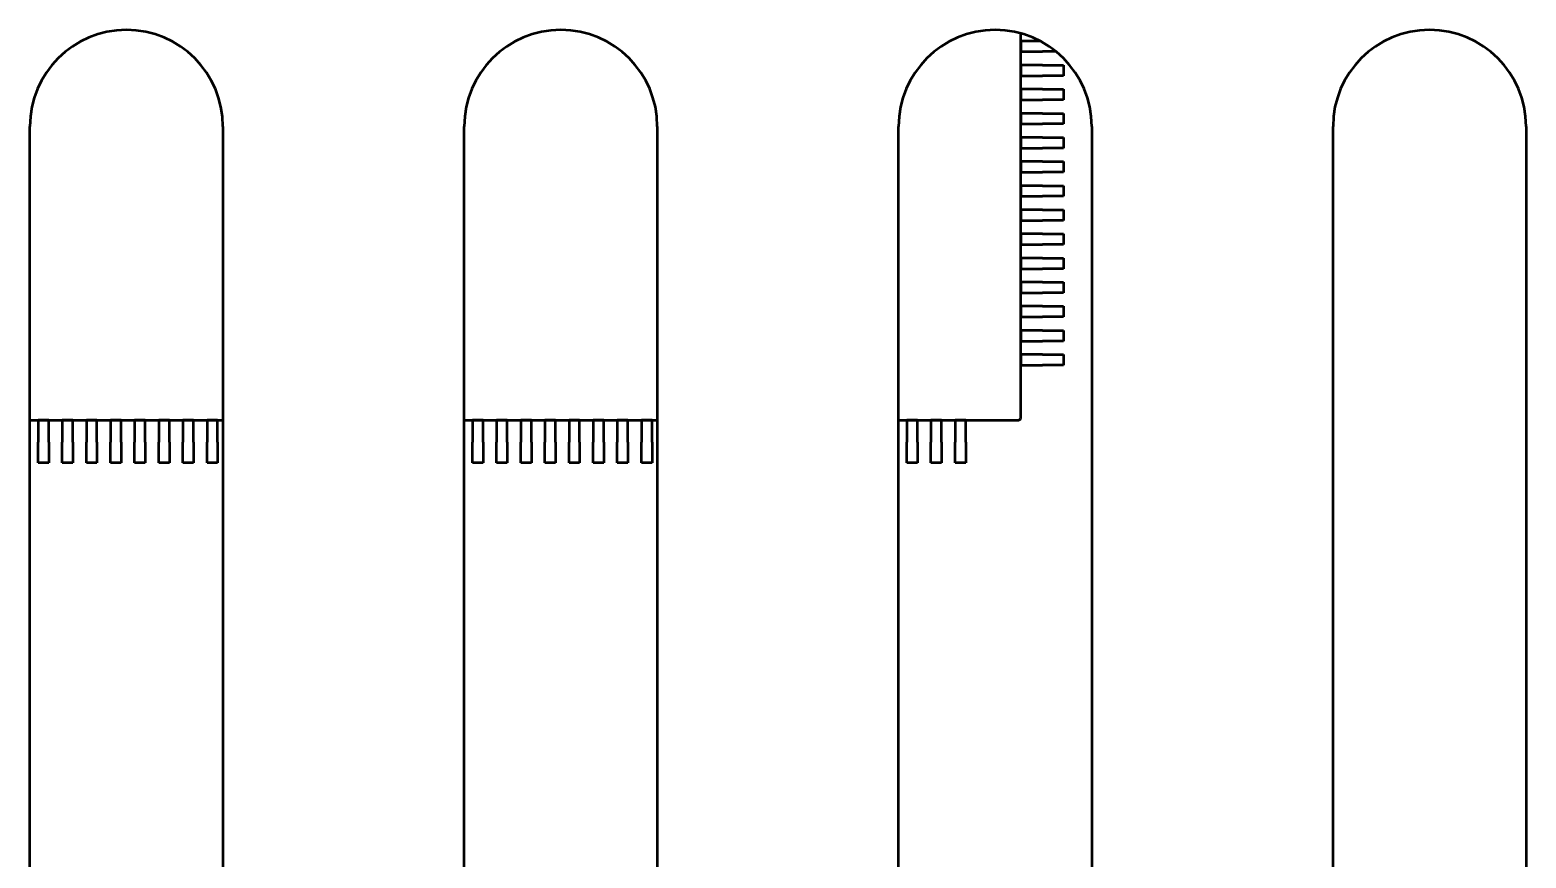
# Model space of a CAD drawing. Header units: millimetres. Extents: x 2121 to 4904, y 892 to 1933.
# Drawn here: x 2755.73 to 2786.73, y 1436.32 to 1453.49 of the extents above; entities that cross this region are included whole.
import ezdxf

# ---------------------------------------------------------------- set-up
doc = ezdxf.new("R2010")
doc.units = ezdxf.units.MM
doc.header["$LTSCALE"] = 1.8
doc.layers.add('외형선(ISO)', color=7, linetype='Continuous', lineweight=50)

msp = doc.modelspace()

# ---------------------------------------------------------------- linework, layer by layer
at = {"layer": '외형선(ISO)', "color": 7}
for p, q in [((2776.259, 1445.454), (2776.259, 1453.423)), ((2776.325, 1453.264), (2776.259, 1453.264)), ((2776.259, 1453.264), (2776.259, 1453.044)), ((2776.259, 1453.044), (2776.325, 1453.044)), ((2776.522, 1453.264), (2776.325, 1453.264)), ((2776.325, 1453.044), (2776.522, 1453.044)), ((2776.615, 1453.264), (2776.522, 1453.264)), ((2776.522, 1453.044), (2776.615, 1453.044)), ((2776.661, 1453.264), (2776.615, 1453.264)), ((2776.615, 1453.044), (2776.713, 1453.044)), ((2776.993, 1453.044), (2776.713, 1453.044)), ((2776.325, 1452.764), (2776.259, 1452.764)), ((2776.259, 1452.764), (2776.259, 1452.544)), ((2776.522, 1452.764), (2776.325, 1452.764)), ((2776.615, 1452.764), (2776.522, 1452.764)), ((2776.713, 1452.764), (2776.615, 1452.764)), ((2776.713, 1452.764), (2777.146, 1452.764)), ((2777.146, 1452.764), (2777.146, 1452.544)), ((2776.259, 1452.544), (2776.325, 1452.544)), ((2776.325, 1452.544), (2776.522, 1452.544)), ((2776.522, 1452.544), (2776.615, 1452.544)), ((2776.615, 1452.544), (2776.713, 1452.544)), ((2777.146, 1452.544), (2776.713, 1452.544)), ((2776.325, 1452.264), (2776.259, 1452.264)), ((2776.259, 1452.264), (2776.259, 1452.044)), ((2776.259, 1452.044), (2776.325, 1452.044)), ((2776.522, 1452.264), (2776.325, 1452.264)), ((2776.325, 1452.044), (2776.522, 1452.044)), ((2776.615, 1452.264), (2776.522, 1452.264)), ((2776.522, 1452.044), (2776.615, 1452.044)), ((2776.713, 1452.264), (2776.615, 1452.264)), ((2776.615, 1452.044), (2776.713, 1452.044)), ((2776.713, 1452.264), (2777.146, 1452.264)), ((2777.146, 1452.044), (2776.713, 1452.044)), ((2777.146, 1452.264), (2777.146, 1452.044)), ((2776.325, 1451.764), (2776.259, 1451.764)), ((2776.259, 1451.764), (2776.259, 1451.544)), ((2776.522, 1451.764), (2776.325, 1451.764)), ((2776.615, 1451.764), (2776.522, 1451.764)), ((2776.713, 1451.764), (2776.615, 1451.764)), ((2776.713, 1451.764), (2777.146, 1451.764)), ((2777.146, 1451.764), (2777.146, 1451.544)), ((2755.729, 1405.494), (2755.729, 1451.494)), ((2759.729, 1451.494), (2759.729, 1405.494)), ((2764.729, 1405.494), (2764.729, 1451.494)), ((2768.729, 1451.494), (2768.729, 1405.494)), ((2773.729, 1405.494), (2773.729, 1451.494)), ((2776.259, 1451.544), (2776.325, 1451.544)), ((2776.325, 1451.544), (2776.522, 1451.544)), ((2776.522, 1451.544), (2776.615, 1451.544)), ((2776.615, 1451.544), (2776.713, 1451.544)), ((2777.146, 1451.544), (2776.713, 1451.544)), ((2777.729, 1451.494), (2777.729, 1405.494)), ((2782.729, 1405.494), (2782.729, 1451.494)), ((2786.729, 1451.494), (2786.729, 1405.494)), ((2776.325, 1451.264), (2776.259, 1451.264)), ((2776.259, 1451.264), (2776.259, 1451.044)), ((2776.522, 1451.264), (2776.325, 1451.264)), ((2776.615, 1451.264), (2776.522, 1451.264)), ((2776.713, 1451.264), (2776.615, 1451.264)), ((2776.713, 1451.264), (2777.146, 1451.264)), ((2777.146, 1451.264), (2777.146, 1451.044)), ((2776.259, 1451.044), (2776.325, 1451.044)), ((2776.325, 1451.044), (2776.522, 1451.044)), ((2776.522, 1451.044), (2776.615, 1451.044)), ((2776.615, 1451.044), (2776.713, 1451.044)), ((2777.146, 1451.044), (2776.713, 1451.044)), ((2776.325, 1450.764), (2776.259, 1450.764)), ((2776.259, 1450.764), (2776.259, 1450.544)), ((2776.259, 1450.544), (2776.325, 1450.544)), ((2776.522, 1450.764), (2776.325, 1450.764)), ((2776.325, 1450.544), (2776.522, 1450.544)), ((2776.615, 1450.764), (2776.522, 1450.764)), ((2776.522, 1450.544), (2776.615, 1450.544)), ((2776.713, 1450.764), (2776.615, 1450.764)), ((2776.615, 1450.544), (2776.713, 1450.544)), ((2776.713, 1450.764), (2777.146, 1450.764)), ((2777.146, 1450.544), (2776.713, 1450.544)), ((2777.146, 1450.764), (2777.146, 1450.544)), ((2776.325, 1450.264), (2776.259, 1450.264)), ((2776.259, 1450.264), (2776.259, 1450.044)), ((2776.522, 1450.264), (2776.325, 1450.264)), ((2776.615, 1450.264), (2776.522, 1450.264)), ((2776.713, 1450.264), (2776.615, 1450.264)), ((2776.713, 1450.264), (2777.146, 1450.264)), ((2777.146, 1450.264), (2777.146, 1450.044)), ((2776.259, 1450.044), (2776.325, 1450.044)), ((2776.325, 1450.044), (2776.522, 1450.044)), ((2776.522, 1450.044), (2776.615, 1450.044)), ((2776.615, 1450.044), (2776.713, 1450.044)), ((2777.146, 1450.044), (2776.713, 1450.044)), ((2776.325, 1449.764), (2776.259, 1449.764)), ((2776.259, 1449.764), (2776.259, 1449.544)), ((2776.522, 1449.764), (2776.325, 1449.764)), ((2776.615, 1449.764), (2776.522, 1449.764)), ((2776.713, 1449.764), (2776.615, 1449.764)), ((2776.713, 1449.764), (2777.146, 1449.764)), ((2777.146, 1449.764), (2777.146, 1449.544)), ((2776.259, 1449.544), (2776.325, 1449.544)), ((2776.325, 1449.264), (2776.259, 1449.264)), ((2776.259, 1449.264), (2776.259, 1449.044)), ((2776.325, 1449.544), (2776.522, 1449.544)), ((2776.522, 1449.264), (2776.325, 1449.264)), ((2776.522, 1449.544), (2776.615, 1449.544)), ((2776.615, 1449.264), (2776.522, 1449.264)), ((2776.615, 1449.544), (2776.713, 1449.544)), ((2776.713, 1449.264), (2776.615, 1449.264)), ((2777.146, 1449.544), (2776.713, 1449.544)), ((2776.713, 1449.264), (2777.146, 1449.264)), ((2777.146, 1449.264), (2777.146, 1449.044)), ((2776.259, 1449.044), (2776.325, 1449.044)), ((2776.325, 1449.044), (2776.522, 1449.044)), ((2776.522, 1449.044), (2776.615, 1449.044)), ((2776.615, 1449.044), (2776.713, 1449.044)), ((2777.146, 1449.044), (2776.713, 1449.044)), ((2776.325, 1448.764), (2776.259, 1448.764)), ((2776.259, 1448.764), (2776.259, 1448.544)), ((2776.522, 1448.764), (2776.325, 1448.764)), ((2776.615, 1448.764), (2776.522, 1448.764)), ((2776.713, 1448.764), (2776.615, 1448.764)), ((2776.713, 1448.764), (2777.146, 1448.764)), ((2777.146, 1448.764), (2777.146, 1448.544)), ((2776.259, 1448.544), (2776.325, 1448.544)), ((2776.325, 1448.544), (2776.522, 1448.544)), ((2776.522, 1448.544), (2776.615, 1448.544)), ((2776.615, 1448.544), (2776.713, 1448.544)), ((2777.146, 1448.544), (2776.713, 1448.544)), ((2776.325, 1448.264), (2776.259, 1448.264)), ((2776.259, 1448.264), (2776.259, 1448.044)), ((2776.259, 1448.044), (2776.325, 1448.044)), ((2776.522, 1448.264), (2776.325, 1448.264)), ((2776.325, 1448.044), (2776.522, 1448.044)), ((2776.615, 1448.264), (2776.522, 1448.264)), ((2776.522, 1448.044), (2776.615, 1448.044)), ((2776.713, 1448.264), (2776.615, 1448.264)), ((2776.615, 1448.044), (2776.713, 1448.044)), ((2776.713, 1448.264), (2777.146, 1448.264)), ((2777.146, 1448.044), (2776.713, 1448.044)), ((2777.146, 1448.264), (2777.146, 1448.044)), ((2776.325, 1447.764), (2776.259, 1447.764)), ((2776.259, 1447.764), (2776.259, 1447.544)), ((2776.522, 1447.764), (2776.325, 1447.764)), ((2776.615, 1447.764), (2776.522, 1447.764)), ((2776.713, 1447.764), (2776.615, 1447.764)), ((2776.713, 1447.764), (2777.146, 1447.764)), ((2777.146, 1447.764), (2777.146, 1447.544)), ((2776.259, 1447.544), (2776.325, 1447.544)), ((2776.325, 1447.544), (2776.522, 1447.544)), ((2776.522, 1447.544), (2776.615, 1447.544)), ((2776.615, 1447.544), (2776.713, 1447.544)), ((2777.146, 1447.544), (2776.713, 1447.544)), ((2776.325, 1447.264), (2776.259, 1447.264)), ((2776.259, 1447.264), (2776.259, 1447.044)), ((2776.522, 1447.264), (2776.325, 1447.264)), ((2776.615, 1447.264), (2776.522, 1447.264)), ((2776.713, 1447.264), (2776.615, 1447.264)), ((2776.713, 1447.264), (2777.146, 1447.264)), ((2777.146, 1447.264), (2777.146, 1447.044)), ((2776.259, 1447.044), (2776.325, 1447.044)), ((2776.325, 1447.044), (2776.522, 1447.044)), ((2776.522, 1447.044), (2776.615, 1447.044)), ((2776.615, 1447.044), (2776.713, 1447.044)), ((2777.146, 1447.044), (2776.713, 1447.044)), ((2776.325, 1446.764), (2776.259, 1446.764)), ((2776.259, 1446.764), (2776.259, 1446.544)), ((2776.259, 1446.544), (2776.325, 1446.544)), ((2776.522, 1446.764), (2776.325, 1446.764)), ((2776.325, 1446.544), (2776.522, 1446.544)), ((2776.615, 1446.764), (2776.522, 1446.764)), ((2776.522, 1446.544), (2776.615, 1446.544)), ((2776.713, 1446.764), (2776.615, 1446.764)), ((2776.615, 1446.544), (2776.713, 1446.544)), ((2776.713, 1446.764), (2777.146, 1446.764)), ((2777.146, 1446.544), (2776.713, 1446.544)), ((2777.146, 1446.764), (2777.146, 1446.544)), ((2755.729, 1445.404), (2759.729, 1445.404)), ((2755.899, 1445.404), (2755.899, 1445.338)), ((2756.119, 1445.404), (2755.899, 1445.404)), ((2755.899, 1445.338), (2755.899, 1445.141)), ((2756.119, 1445.338), (2756.119, 1445.404)), ((2756.119, 1445.141), (2756.119, 1445.338)), ((2756.399, 1445.404), (2756.399, 1445.338)), ((2756.619, 1445.404), (2756.399, 1445.404)), ((2756.399, 1445.338), (2756.399, 1445.141)), ((2756.619, 1445.338), (2756.619, 1445.404)), ((2756.619, 1445.141), (2756.619, 1445.338)), ((2756.899, 1445.404), (2756.899, 1445.338)), ((2757.119, 1445.404), (2756.899, 1445.404)), ((2756.899, 1445.338), (2756.899, 1445.141)), ((2757.119, 1445.338), (2757.119, 1445.404)), ((2757.119, 1445.141), (2757.119, 1445.338)), ((2757.399, 1445.404), (2757.399, 1445.338)), ((2757.619, 1445.404), (2757.399, 1445.404)), ((2757.399, 1445.338), (2757.399, 1445.141)), ((2757.619, 1445.338), (2757.619, 1445.404)), ((2757.619, 1445.141), (2757.619, 1445.338)), ((2757.899, 1445.404), (2757.899, 1445.338)), ((2758.119, 1445.404), (2757.899, 1445.404)), ((2757.899, 1445.338), (2757.899, 1445.141)), ((2758.119, 1445.338), (2758.119, 1445.404)), ((2758.119, 1445.141), (2758.119, 1445.338)), ((2758.399, 1445.404), (2758.399, 1445.338)), ((2758.619, 1445.404), (2758.399, 1445.404)), ((2758.399, 1445.338), (2758.399, 1445.141)), ((2758.619, 1445.338), (2758.619, 1445.404)), ((2758.619, 1445.141), (2758.619, 1445.338)), ((2758.899, 1445.404), (2758.899, 1445.338)), ((2759.119, 1445.404), (2758.899, 1445.404)), ((2758.899, 1445.338), (2758.899, 1445.141)), ((2759.119, 1445.338), (2759.119, 1445.404)), ((2759.119, 1445.141), (2759.119, 1445.338)), ((2759.399, 1445.404), (2759.399, 1445.338)), ((2759.619, 1445.404), (2759.399, 1445.404)), ((2759.399, 1445.338), (2759.399, 1445.141)), ((2759.619, 1445.338), (2759.619, 1445.404)), ((2759.619, 1445.141), (2759.619, 1445.338)), ((2764.729, 1445.404), (2768.729, 1445.404)), ((2764.899, 1445.404), (2764.899, 1445.338)), ((2765.119, 1445.404), (2764.899, 1445.404)), ((2764.899, 1445.338), (2764.899, 1445.141)), ((2765.119, 1445.338), (2765.119, 1445.404)), ((2765.119, 1445.141), (2765.119, 1445.338)), ((2765.399, 1445.404), (2765.399, 1445.338)), ((2765.619, 1445.404), (2765.399, 1445.404)), ((2765.399, 1445.338), (2765.399, 1445.141)), ((2765.619, 1445.338), (2765.619, 1445.404)), ((2765.619, 1445.141), (2765.619, 1445.338)), ((2765.899, 1445.404), (2765.899, 1445.338)), ((2766.119, 1445.404), (2765.899, 1445.404)), ((2765.899, 1445.338), (2765.899, 1445.141)), ((2766.119, 1445.338), (2766.119, 1445.404)), ((2766.119, 1445.141), (2766.119, 1445.338)), ((2766.399, 1445.404), (2766.399, 1445.338)), ((2766.619, 1445.404), (2766.399, 1445.404)), ((2766.399, 1445.338), (2766.399, 1445.141)), ((2766.619, 1445.338), (2766.619, 1445.404)), ((2766.619, 1445.141), (2766.619, 1445.338)), ((2766.899, 1445.404), (2766.899, 1445.338)), ((2767.119, 1445.404), (2766.899, 1445.404)), ((2766.899, 1445.338), (2766.899, 1445.141)), ((2767.119, 1445.338), (2767.119, 1445.404)), ((2767.119, 1445.141), (2767.119, 1445.338)), ((2767.399, 1445.404), (2767.399, 1445.338)), ((2767.619, 1445.404), (2767.399, 1445.404)), ((2767.399, 1445.338), (2767.399, 1445.141)), ((2767.619, 1445.338), (2767.619, 1445.404)), ((2767.619, 1445.141), (2767.619, 1445.338)), ((2767.899, 1445.404), (2767.899, 1445.338)), ((2768.119, 1445.404), (2767.899, 1445.404)), ((2767.899, 1445.338), (2767.899, 1445.141)), ((2768.119, 1445.338), (2768.119, 1445.404)), ((2768.119, 1445.141), (2768.119, 1445.338)), ((2768.399, 1445.404), (2768.399, 1445.338)), ((2768.619, 1445.404), (2768.399, 1445.404)), ((2768.399, 1445.338), (2768.399, 1445.141)), ((2768.619, 1445.338), (2768.619, 1445.404)), ((2768.619, 1445.141), (2768.619, 1445.338)), ((2773.729, 1445.404), (2776.209, 1445.404)), ((2773.899, 1445.404), (2773.899, 1445.338)), ((2774.119, 1445.404), (2773.899, 1445.404)), ((2773.899, 1445.338), (2773.899, 1445.141)), ((2774.119, 1445.338), (2774.119, 1445.404)), ((2774.119, 1445.141), (2774.119, 1445.338)), ((2774.399, 1445.404), (2774.399, 1445.338)), ((2774.619, 1445.404), (2774.399, 1445.404)), ((2774.399, 1445.338), (2774.399, 1445.141)), ((2774.619, 1445.338), (2774.619, 1445.404)), ((2774.619, 1445.141), (2774.619, 1445.338)), ((2774.899, 1445.404), (2774.899, 1445.338)), ((2775.119, 1445.404), (2774.899, 1445.404)), ((2774.899, 1445.338), (2774.899, 1445.141)), ((2775.119, 1445.338), (2775.119, 1445.404)), ((2775.119, 1445.141), (2775.119, 1445.338)), ((2755.899, 1445.141), (2755.899, 1445.049)), ((2755.899, 1445.049), (2755.899, 1444.95)), ((2755.899, 1444.518), (2755.899, 1444.95)), ((2756.119, 1445.049), (2756.119, 1445.141)), ((2756.119, 1444.95), (2756.119, 1445.049)), ((2756.119, 1444.95), (2756.119, 1444.518)), ((2756.399, 1445.141), (2756.399, 1445.049)), ((2756.399, 1445.049), (2756.399, 1444.95)), ((2756.399, 1444.518), (2756.399, 1444.95)), ((2756.619, 1445.049), (2756.619, 1445.141)), ((2756.619, 1444.95), (2756.619, 1445.049)), ((2756.619, 1444.95), (2756.619, 1444.518)), ((2756.899, 1445.141), (2756.899, 1445.049)), ((2756.899, 1445.049), (2756.899, 1444.95)), ((2756.899, 1444.518), (2756.899, 1444.95)), ((2757.119, 1445.049), (2757.119, 1445.141)), ((2757.119, 1444.95), (2757.119, 1445.049)), ((2757.119, 1444.95), (2757.119, 1444.518)), ((2757.399, 1445.141), (2757.399, 1445.049)), ((2757.399, 1445.049), (2757.399, 1444.95)), ((2757.399, 1444.518), (2757.399, 1444.95)), ((2757.619, 1445.049), (2757.619, 1445.141)), ((2757.619, 1444.95), (2757.619, 1445.049)), ((2757.619, 1444.95), (2757.619, 1444.518)), ((2757.899, 1445.141), (2757.899, 1445.049)), ((2757.899, 1445.049), (2757.899, 1444.95)), ((2757.899, 1444.518), (2757.899, 1444.95)), ((2758.119, 1445.049), (2758.119, 1445.141)), ((2758.119, 1444.95), (2758.119, 1445.049)), ((2758.119, 1444.95), (2758.119, 1444.518)), ((2758.399, 1445.141), (2758.399, 1445.049)), ((2758.399, 1445.049), (2758.399, 1444.95)), ((2758.399, 1444.518), (2758.399, 1444.95)), ((2758.619, 1445.049), (2758.619, 1445.141)), ((2758.619, 1444.95), (2758.619, 1445.049)), ((2758.619, 1444.95), (2758.619, 1444.518)), ((2758.899, 1445.141), (2758.899, 1445.049)), ((2758.899, 1445.049), (2758.899, 1444.95)), ((2758.899, 1444.518), (2758.899, 1444.95)), ((2759.119, 1445.049), (2759.119, 1445.141)), ((2759.119, 1444.95), (2759.119, 1445.049)), ((2759.119, 1444.95), (2759.119, 1444.518)), ((2759.399, 1445.141), (2759.399, 1445.049)), ((2759.399, 1445.049), (2759.399, 1444.95)), ((2759.399, 1444.518), (2759.399, 1444.95)), ((2759.619, 1445.049), (2759.619, 1445.141)), ((2759.619, 1444.95), (2759.619, 1445.049)), ((2759.619, 1444.95), (2759.619, 1444.518)), ((2764.899, 1445.141), (2764.899, 1445.049)), ((2764.899, 1445.049), (2764.899, 1444.95)), ((2764.899, 1444.518), (2764.899, 1444.95)), ((2765.119, 1445.049), (2765.119, 1445.141)), ((2765.119, 1444.95), (2765.119, 1445.049)), ((2765.119, 1444.95), (2765.119, 1444.518)), ((2765.399, 1445.141), (2765.399, 1445.049)), ((2765.399, 1445.049), (2765.399, 1444.95)), ((2765.399, 1444.518), (2765.399, 1444.95)), ((2765.619, 1445.049), (2765.619, 1445.141)), ((2765.619, 1444.95), (2765.619, 1445.049)), ((2765.619, 1444.95), (2765.619, 1444.518)), ((2765.899, 1445.141), (2765.899, 1445.049)), ((2765.899, 1445.049), (2765.899, 1444.95)), ((2765.899, 1444.518), (2765.899, 1444.95)), ((2766.119, 1445.049), (2766.119, 1445.141)), ((2766.119, 1444.95), (2766.119, 1445.049)), ((2766.119, 1444.95), (2766.119, 1444.518)), ((2766.399, 1445.141), (2766.399, 1445.049)), ((2766.399, 1445.049), (2766.399, 1444.95)), ((2766.399, 1444.518), (2766.399, 1444.95)), ((2766.619, 1445.049), (2766.619, 1445.141)), ((2766.619, 1444.95), (2766.619, 1445.049)), ((2766.619, 1444.95), (2766.619, 1444.518)), ((2766.899, 1445.141), (2766.899, 1445.049)), ((2766.899, 1445.049), (2766.899, 1444.95)), ((2766.899, 1444.518), (2766.899, 1444.95)), ((2767.119, 1445.049), (2767.119, 1445.141)), ((2767.119, 1444.95), (2767.119, 1445.049)), ((2767.119, 1444.95), (2767.119, 1444.518)), ((2767.399, 1445.141), (2767.399, 1445.049)), ((2767.399, 1445.049), (2767.399, 1444.95)), ((2767.399, 1444.518), (2767.399, 1444.95)), ((2767.619, 1445.049), (2767.619, 1445.141)), ((2767.619, 1444.95), (2767.619, 1445.049)), ((2767.619, 1444.95), (2767.619, 1444.518)), ((2767.899, 1445.141), (2767.899, 1445.049)), ((2767.899, 1445.049), (2767.899, 1444.95)), ((2767.899, 1444.518), (2767.899, 1444.95)), ((2768.119, 1445.049), (2768.119, 1445.141)), ((2768.119, 1444.95), (2768.119, 1445.049)), ((2768.119, 1444.95), (2768.119, 1444.518)), ((2768.399, 1445.141), (2768.399, 1445.049)), ((2768.399, 1445.049), (2768.399, 1444.95)), ((2768.399, 1444.518), (2768.399, 1444.95)), ((2768.619, 1445.049), (2768.619, 1445.141)), ((2768.619, 1444.95), (2768.619, 1445.049)), ((2768.619, 1444.95), (2768.619, 1444.518)), ((2773.899, 1445.141), (2773.899, 1445.049)), ((2773.899, 1445.049), (2773.899, 1444.95)), ((2773.899, 1444.518), (2773.899, 1444.95)), ((2774.119, 1445.049), (2774.119, 1445.141)), ((2774.119, 1444.95), (2774.119, 1445.049)), ((2774.119, 1444.95), (2774.119, 1444.518)), ((2774.399, 1445.141), (2774.399, 1445.049)), ((2774.399, 1445.049), (2774.399, 1444.95)), ((2774.399, 1444.518), (2774.399, 1444.95)), ((2774.619, 1445.049), (2774.619, 1445.141)), ((2774.619, 1444.95), (2774.619, 1445.049)), ((2774.619, 1444.95), (2774.619, 1444.518)), ((2774.899, 1445.141), (2774.899, 1445.049)), ((2774.899, 1445.049), (2774.899, 1444.95)), ((2774.899, 1444.518), (2774.899, 1444.95)), ((2775.119, 1445.049), (2775.119, 1445.141)), ((2775.119, 1444.95), (2775.119, 1445.049)), ((2775.119, 1444.95), (2775.119, 1444.518)), ((2756.119, 1444.518), (2755.899, 1444.518)), ((2756.619, 1444.518), (2756.399, 1444.518)), ((2757.119, 1444.518), (2756.899, 1444.518)), ((2757.619, 1444.518), (2757.399, 1444.518)), ((2758.119, 1444.518), (2757.899, 1444.518)), ((2758.619, 1444.518), (2758.399, 1444.518)), ((2759.119, 1444.518), (2758.899, 1444.518)), ((2759.619, 1444.518), (2759.399, 1444.518)), ((2765.119, 1444.518), (2764.899, 1444.518)), ((2765.619, 1444.518), (2765.399, 1444.518)), ((2766.119, 1444.518), (2765.899, 1444.518)), ((2766.619, 1444.518), (2766.399, 1444.518)), ((2767.119, 1444.518), (2766.899, 1444.518)), ((2767.619, 1444.518), (2767.399, 1444.518)), ((2768.119, 1444.518), (2767.899, 1444.518)), ((2768.619, 1444.518), (2768.399, 1444.518)), ((2774.119, 1444.518), (2773.899, 1444.518)), ((2774.619, 1444.518), (2774.399, 1444.518)), ((2775.119, 1444.518), (2774.899, 1444.518))]:
    msp.add_line(p, q, dxfattribs=at)
for centre, radius, start, end in [((2757.729, 1451.494), 2, 0, 180), ((2766.729, 1451.494), 2, 0, 180), ((2775.729, 1451.494), 2, 0, 180), ((2784.729, 1451.494), 2, 0, 180), ((2776.209, 1445.454), 0.05, 271.2388, 358.7612), ((2776.209, 1445.454), 0.05, 358.7612, 360)]:
    msp.add_arc(centre, radius, start, end, dxfattribs=at)
msp.add_rational_spline([(2776.209, 1445.404), (2776.21, 1445.404), (2776.21, 1445.404), (2776.21, 1445.404)], [1, 0.999961047004, 0.999961047004, 1], degree=3, dxfattribs=at)

doc.saveas('drawing.dxf')
